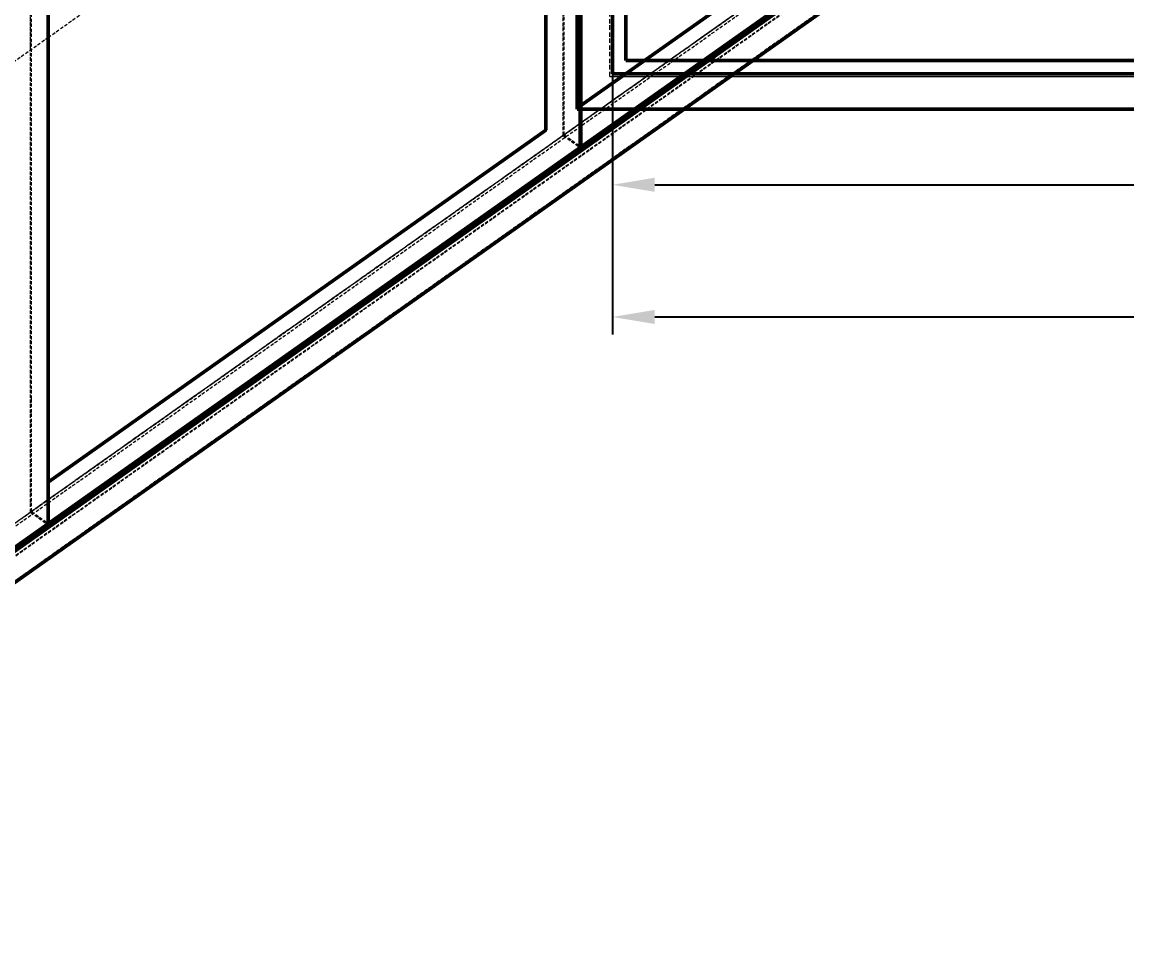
# Model space of a CAD drawing. Header units: millimetres. Extents: x 1091 to 14628, y 360 to 10440.
# Drawn here: x 4418 to 5672, y 1004 to 2055 of the extents above; entities that cross this region are included whole.
import ezdxf

# ---------------------------------------------------------------- set-up
doc = ezdxf.new("R2010")
doc.units = ezdxf.units.MM
doc.linetypes.add('Hidden', pattern=[15, 5, -3, 5, -2])
for name, color, linetype, lineweight in [('Default', 7, 'Continuous', 50), ('Edges', 7, 'Hidden', 15), ('HiddenEdges', 2, 'Hidden', 15), ('HiddenSilhouettes', 2, 'Hidden', 15), ('HiddenWires', 7, 'Hidden', 15), ('Silhouettes', 7, 'Continuous', 50), ('Wires', 7, 'Hidden', 15)]:
    doc.layers.add(name, color=color, linetype=linetype, lineweight=lineweight)
doc.layers.add('Dimension', color=7, linetype='Continuous', lineweight=50, true_color=0x6495ed)
doc.styles.add('Default', font='arial.ttf')
doc.dimstyles.get("Standard").update_dxf_attribs({"dimtxt": 0.18, "dimasz": 0.18, "dimexe": 0.18, "dimexo": 0.0625, "dimgap": 0.09, "dimtad": 0, "dimtih": 1, "dimtoh": 1, "dimdec": 4, "dimzin": 0, "dimdsep": 46, "dimtxsty": 'Standard', "dimcen": 0.09, "dimadec": 0, "dimazin": 0, "dimtfac": 1, "dimtdec": 4, "dimtofl": 0, "dimtmove": 0, "dimatfit": 3, "dimfxl": 1, "dimtolj": 1, "dimtzin": 0, "dimarcsym": 0})

# ---------------------------------------------------------------- blocks, each defined once
blk = doc.blocks.new('Top')
at = {"layer": 'HiddenEdges'}
for points in [[(-2353, -1503, 0), (-2353, 1503, 0)], [(-2348.8, -1498.8, 0), (-2348.8, 888.8, 0)], [(-2353, -1503, 0), (1553, -1503, 0)], [(-2350, -1503, 0), (2353, -1503, 0)], [(-2348.8, -1498.8, 0), (-1211.2, -1498.8, 0)]]:
    blk.add_polyline3d(points, dxfattribs=at)
at = {"layer": 'HiddenSilhouettes'}
for points in [[(-2350, -1500, 0), (1195, -1500, 0)], [(-2350, -1540, 0), (-2350, -1500, 0)]]:
    blk.add_polyline3d(points, dxfattribs=at)
at = {"layer": 'Silhouettes'}
for points in [[(-2390, -1540, 0), (-2390, 1540, 0)], [(-2350, -1500, 0), (-2350, 890, 0)], [(-2335, -1485, 0), (-2335, 875, 0)], [(-2335, -1485, 0), (-1225, -1485, 0)], [(-2350, -1500, 0), (-1210, -1500, 0)], [(-2390, -1540, 0), (1590, -1540, 0)]]:
    blk.add_polyline3d(points, dxfattribs=at)
blk = doc.blocks.new('Isometric')
at = {"layer": 'Edges'}
for points in [[(2213.2, -2093.5), (2213.2, -1422.6)], [(601, -3273.1), (2778.9, -1733.1)], [(2240.1, -2049.3), (2697.2, -1726.1)], [(2240.1, -2074.5), (2722.4, -1733.5)], [(2240.1, -2110.1), (2747.5, -1751.3)], [(1433.2, -2076.7), (1433.2, -1765.2)], [(601, -3283.5), (2726.6, -1780.5)], [(1432.3, -1946.2), (1432.3, -1869)], [(1432.3, -2681.3), (1432.3, -1946.2)], [(1407.1, -2663.5), (1407.1, -1964)], [(1433.2, -2492), (1433.2, -2076.7)], [(2213.2, -2093.5), (2238.4, -2111.3)], [(1433.2, -2681.5), (1433.2, -2492)], [(1433.2, -2681.5), (1433.2, -2618.7)], [(1407.1, -2663.5), (1407.1, -2663.1)], [(1407.1, -2663.5), (1432.3, -2681.3)], [(1432.3, -2681.3), (1432.3, -2678.9)]]:
    blk.add_lwpolyline(points, dxfattribs=at)
for points in [[(2188.1, -2086.1, 0), (2188.1, -1453.7, 0)], [(2238.4, -2111.3, 0), (2238.4, -1661.3, 0)], [(601, -3320.5, 0), (2778.9, -1780.5, 0)], [(1407.1, -1964, 0), (1407.1, -1869, 0)], [(1434, -2619.3, 0), (2188.1, -2086.1, 0)], [(2187.2, -2085.5, 0), (2188.1, -2086.1, 0)], [(2238.4, -2076.7, 0), (2238.4, -2075.3, 0)], [(1434, -2644.5, 0), (2213.2, -2093.5, 0)], [(1434, -2680.1, 0), (2238.4, -2111.3, 0)], [(1432.3, -2678.9, 0), (1432.3, -2645.3, 0)], [(627.9, -3214.5, 0), (1407.1, -2663.5, 0)], [(627.9, -3250.1, 0), (1432.3, -2681.3, 0)]]:
    blk.add_polyline3d(points, dxfattribs=at)
at = {"layer": 'HiddenEdges'}
for points in [[(2213.2, -2093.1), (2213.2, -403.2)], [(1407.1, -2663.1), (1407.1, -973.2)], [(1433.2, -2618.7), (1433.2, -980.8)], [(2213.2, -2093.1), (2722.4, -1733.1)], [(2214.9, -2092.3), (2240.1, -2074.5)]]:
    blk.add_lwpolyline(points, dxfattribs=at)
for points in [[(2239.3, -2048.7, 0), (2239.3, -410.8, 0)], [(601, -3282.6, 0), (2722.4, -1782.6, 0)], [(1407.1, -2663.1, 0), (2213.2, -2093.1, 0)], [(1408.8, -2662.3, 0), (1434, -2644.5, 0)], [(601, -3233.1, 0), (1407.1, -2663.1, 0)], [(1407.1, -2663.1, 0), (1433.2, -2681.5, 0)]]:
    blk.add_polyline3d(points, dxfattribs=at)
at = {"layer": 'HiddenSilhouettes'}
for points in [[(2214.9, -2076.7), (2214.9, -1661.3)], [(601, -3238.3), (2726.6, -1735.3)], [(1408.8, -2492), (1408.8, -1869)], [(2239.3, -2048.7), (2240.1, -2048.1)], [(2239.3, -2048.7), (2240.1, -2049.3)], [(2214.9, -2092.3), (2214.9, -2076.7)], [(2213.2, -2093.1), (2238.4, -2110.9)], [(1433.2, -2618.7), (1434, -2619.3)], [(1408.8, -2662.3), (1408.8, -2661.9)], [(1408.8, -2662.3), (1434, -2680.1)]]:
    blk.add_lwpolyline(points, dxfattribs=at)
for points in [[(601, -3233.1, 0), (2722.4, -1733.1, 0)], [(2214.9, -2092.3, 0), (2240.1, -2110.1, 0)], [(1408.8, -2662.3, 0), (1408.8, -2492, 0)], [(1433.2, -2618.7, 0), (1434, -2618.1, 0)]]:
    blk.add_polyline3d(points, dxfattribs=at)
at = {"layer": 'HiddenWires'}
blk.add_polyline3d([(1381.1, -1982.4, 0), (1434, -1945, 0)], dxfattribs=at)
at = {"layer": 'Silhouettes'}
for points in [[(2240.1, -2076.7), (2240.1, -1661.3)], [(601, -3275.3), (2778.9, -1735.3)], [(2240.1, -2048.1), (2696.3, -1725.5)], [(2239.3, -2111.5), (2748.4, -1751.5)], [(601, -3322.6), (2778.9, -1782.6)], [(2240.1, -2074.5), (2240.1, -2048.1)], [(2240.1, -2049.3), (2240.1, -2049.3)], [(2240.1, -2110.1), (2240.1, -2074.5)], [(2238.4, -2110.9), (2239.3, -2111.5)], [(1434, -2680.1), (1434, -2619.3)], [(1434, -2619.3), (1434, -2619.3)], [(627.1, -3251.5), (1433.2, -2681.5)]]:
    blk.add_lwpolyline(points, dxfattribs=at)
for points in [[(2187.2, -2085.5, 0), (2187.2, -1661.3, 0)], [(2239.3, -2111.5, 0), (2239.3, -1661.3, 0)], [(1434, -2619.3, 0), (1434, -1869, 0)], [(2239.3, -2076.7, 0), (2239.3, -2048.7, 0)], [(1434, -2618.1, 0), (2187.2, -2085.5, 0)], [(1433.2, -2681.5, 0), (2239.3, -2111.5, 0)], [(1434, -2680.1, 0), (1434, -2618.1, 0)]]:
    blk.add_polyline3d(points, dxfattribs=at)
at = {"layer": 'Wires'}
blk.add_polyline3d([(1434, -1945, 0), (1803.1, -1684, 0)], dxfattribs=at)
blk = doc.blocks.new('*D5')
at = {"layer": 'Defpoints', "color": 0}
for p in [(5088, 3496), (9788, 3496), (9788, 1720)]:
    blk.add_point(p, dxfattribs=at)
at = {"layer": 'Dimension', "color": 0, "lineweight": -2}
for p, q in [((5088, 3486), (5088, 1700)), ((9788, 3486), (9788, 1700)), ((5136, 1720), (7367.5, 1720)), ((9740, 1720), (7508.5, 1720))]:
    blk.add_line(p, q, dxfattribs=at)
at = {"layer": 'Dimension', "color": 0}
for points in [[(5136, 1728), (5136, 1712), (5088, 1720)], [(9740, 1712), (9740, 1728), (9788, 1720)]]:
    blk.add_solid(points, dxfattribs=at)
at = {"layer": 'Dimension', "color": 0, "insert": (7438, 1720), "char_height": 40, "attachment_point": 5, "style": 'Default'}
blk.add_mtext('\\A1;4700', dxfattribs=at)
blk = doc.blocks.new('*D6')
at = {"layer": 'Defpoints', "color": 0}
for p in [(5088, 3496), (8988, 3496), (8988, 1870)]:
    blk.add_point(p, dxfattribs=at)
at = {"layer": 'Dimension', "color": 0, "lineweight": -2}
for p, q in [((5088, 3486), (5088, 1850)), ((8988, 3486), (8988, 1850)), ((5136, 1870), (6842.8, 1870)), ((8940, 1870), (7233.2, 1870))]:
    blk.add_line(p, q, dxfattribs=at)
at = {"layer": 'Dimension', "color": 0}
for points in [[(5136, 1878), (5136, 1862), (5088, 1870)], [(8940, 1862), (8940, 1878), (8988, 1870)]]:
    blk.add_solid(points, dxfattribs=at)
at = {"layer": 'Dimension', "color": 0, "insert": (7038, 1870), "char_height": 40, "attachment_point": 5, "style": 'Default'}
blk.add_mtext('\\A1;DEPTH = 3900', dxfattribs=at)

msp = doc.modelspace()

# ---------------------------------------------------------------- block references
at = {"layer": 'Default', "xscale": 0.75, "yscale": 0.75, "zscale": 0.75}
msp.add_blockref('Isometric', (3372, 3496), dxfattribs=at)
at = {"layer": 'Default'}
msp.add_blockref('Top', (7438, 3496), dxfattribs=at)

# ---------------------------------------------------------------- dimensions: what is measured, and where the dimension line sits
at = {"layer": 'Dimension'}
dim = msp.add_linear_dim(base=(9788, 1720), p1=(5088, 3496), p2=(9788, 3496), dimstyle='Standard', override={"dimscale": 1, "dimtxt": 40, "dimasz": 48, "dimexe": 20, "dimexo": 10, "dimgap": 10, "dimtad": 0, "dimjust": 0, "dimtih": 0, "dimtoh": 0, "dimdec": 3, "dimlfac": 1, "dimzin": 8, "dimlunit": 2, "dimpost": '', "dimtxsty": 'Default', "dimsah": 0, "dimse1": 0, "dimse2": 0, "dimclrt": 0, "dimtol": 0, "dimlim": 0, "dimtp": 0, "dimtm": 0, "dimtfac": 1, "dimtdec": 3, "dimtix": 0, "dimtzin": 8}, dxfattribs=at)
dim.commit()
dim.dimension.update_dxf_attribs({"geometry": '*D5', "text_midpoint": (7438, 1720), "dimtype": 160})
dim = msp.add_linear_dim(base=(8988, 1870), p1=(5088, 3496), p2=(8988, 3496), text='DEPTH = <>', dimstyle='Standard', override={"dimscale": 1, "dimtxt": 40, "dimasz": 48, "dimexe": 20, "dimexo": 10, "dimgap": 10, "dimtad": 0, "dimjust": 0, "dimtih": 0, "dimtoh": 0, "dimdec": 3, "dimlfac": 1, "dimzin": 8, "dimlunit": 2, "dimpost": '', "dimtxsty": 'Default', "dimsah": 0, "dimse1": 0, "dimse2": 0, "dimclrt": 0, "dimtol": 0, "dimlim": 0, "dimtp": 0, "dimtm": 0, "dimtfac": 1, "dimtdec": 3, "dimtix": 0, "dimtzin": 8}, dxfattribs=at)
dim.commit()
dim.dimension.update_dxf_attribs({"geometry": '*D6', "text_midpoint": (7038, 1870), "dimtype": 160})

doc.saveas('drawing.dxf')
